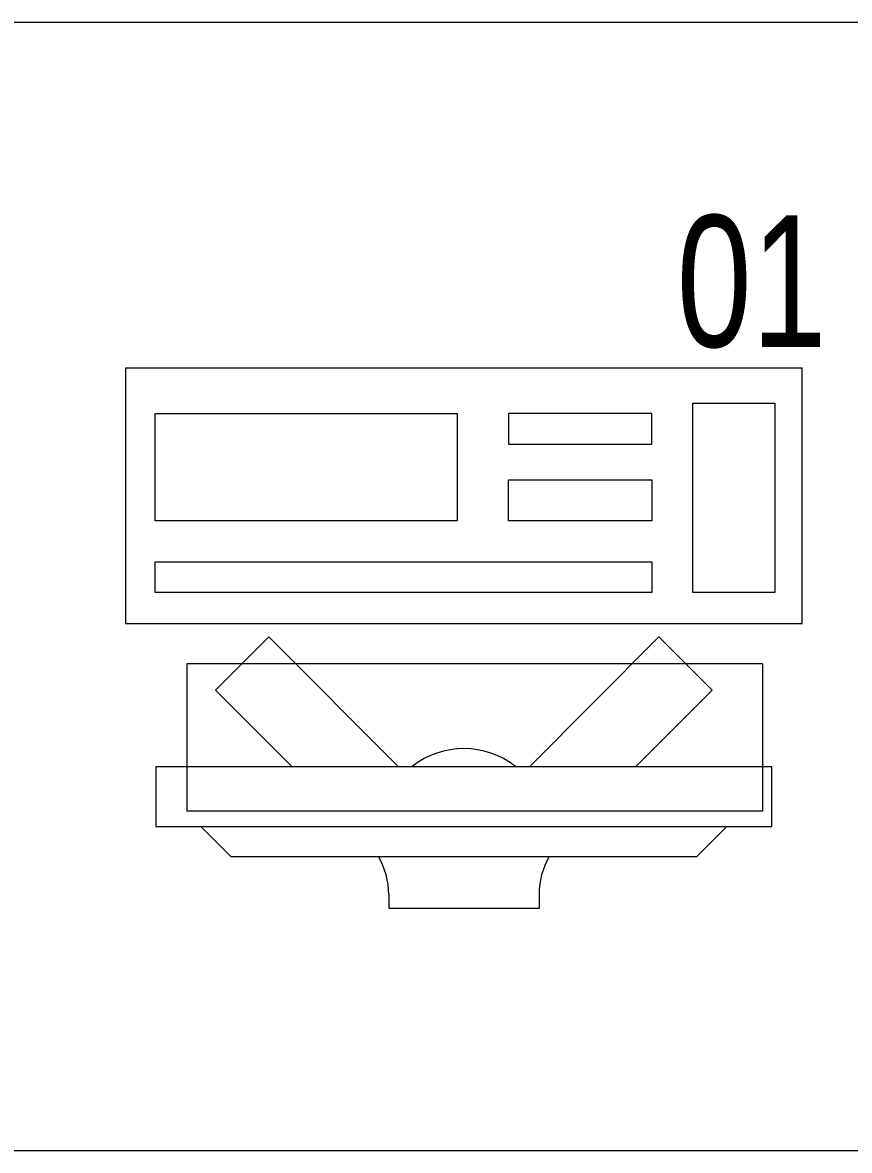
# Model space of a CAD drawing. Header units: inches. Extents: x -501855 to 57169, y -29325 to 19878.
# Drawn here: x 28142 to 28693, y -7928 to -7178 of the extents above; entities that cross this region are included whole.
import ezdxf

# ---------------------------------------------------------------- set-up
doc = ezdxf.new("R2010")
doc.units = ezdxf.units.IN
doc.header["$LTSCALE"] = 25
doc.header["$MEASUREMENT"] = 0
doc.linetypes.add('DASHDOT', pattern=[25.4, 12.7, -6.35, 0, -6.35])
doc.layers.get('0').update_dxf_attribs({"color": 8})
for name, color, linetype, lineweight in [('00-Ground Floor$0$72_EGR_EQP_TAG', 142, 'Continuous', 5), ('00-Ground Floor$0$LOADING', 253, 'Continuous', 5), ('E-LITE-CLNG-CNDT', 6, 'DASHDOT', 35)]:
    doc.layers.add(name, color=color, linetype=linetype, lineweight=lineweight)
doc.styles.add('00-Ground Floor$0$X3G_ENTITY_257CFD', font='swisscl.ttf', dxfattribs={"height": 200})

# ---------------------------------------------------------------- blocks, each defined once
blk = doc.blocks.new('00-Ground Floor$0$GF21043-P')
at = {"color": 0}
for p, q in [((0.8, 0.75), (-0.8, 0.75)), ((-0.8, 0), (0.8, 0))]:
    blk.add_line(p, q, dxfattribs=at)
blk = doc.blocks.new('00-Ground Floor$0$ITCWLS1-P')
at = {"layer": '00-Ground Floor$0$LOADING'}
for p, q in [((-0.17, 0.45), (-0.17, 0)), ((-0.17, 0.45), (0, 0.45)), ((0, 0.45), (0, 0)), ((-0.26509, 0.43, 0), (-0.30509, 0.43, 0)), ((-0.30509, 0.43, 0), (-0.30509, 0.02, 0)), ((-0.26509, 0.43, 0), (-0.26509, 0.02, 0)), ((-0.14957, 0.43047), (-0.12914, 0.43047)), ((-0.12914, 0.43047), (-0.12914, 0.40893)), ((-0.197, 0.40939), (-0.295, 0.40939)), ((-0.295, 0.02639), (-0.295, 0.40939)), ((-0.197, 0.02639), (-0.197, 0.40939)), ((-0.32509, 0.38, 0), (-0.30509, 0.4, 0)), ((-0.32509, 0.38, 0), (-0.32509, 0.07, 0)), ((-0.35032, 0.275), (-0.35961, 0.275)), ((-0.35961, 0.175), (-0.35961, 0.275)), ((-0.35032, 0.175), (-0.35961, 0.175)), ((-0.32509, 0.07, 0), (-0.30509, 0.05, 0)), ((-0.197, 0.02639), (-0.295, 0.02639)), ((-0.30509, 0.02, 0), (-0.26509, 0.02, 0)), ((-0.17, 0), (0, 0))]:
    blk.add_line(p, q, dxfattribs=at)
at = {"layer": '00-Ground Floor$0$LOADING', "extrusion": (2.48281e-10, 3.18408e-10, -1)}
for p, q in [((-0.26509, 0.33952), (-0.21443, 0.39019)), ((-0.17907, 0.35483), (-0.21443, 0.39019)), ((-0.26509, 0.26881), (-0.17907, 0.35483))]:
    blk.add_line(p, q, dxfattribs=at)
at = {"layer": '00-Ground Floor$0$LOADING', "extrusion": (2.48281e-10, -3.18408e-10, -1)}
for p, q in [((-0.26509, 0.18119), (-0.17907, 0.09517)), ((-0.26509, 0.11048), (-0.21443, 0.05981)), ((-0.17907, 0.09517), (-0.21443, 0.05981))]:
    blk.add_line(p, q, dxfattribs=at)
at = {"layer": '00-Ground Floor$0$LOADING'}
for points in [[(-0.12914, 0.40893), (-0.12914, 0.09996), (-0.14957, 0.09996), (-0.14957, 0.43047)], [(-0.14957, 0.09997), (-0.14957, 0.09997), (-0.14957, 0.09997), (-0.14957, 0.09997), (-0.14957, 0.09997), (-0.14957, 0.09997), (-0.14957, 0.09997), (-0.14957, 0.09997), (-0.14957, 0.09997)], [(-0.14957, 0.09997), (-0.14957, 0.09997), (-0.14957, 0.09997), (-0.14957, 0.09997), (-0.14957, 0.09997), (-0.14957, 0.09997), (-0.14957, 0.09997), (-0.14957, 0.09997), (-0.14957, 0.09997), (-0.14957, 0.09997), (-0.14957, 0.09997), (-0.14957, 0.09997), (-0.14957, 0.09997), (-0.14957, 0.09997), (-0.14957, 0.09997), (-0.14957, 0.09997), (-0.14957, 0.09997), (-0.14957, 0.09997)], [(-0.14957, 0.09996), (-0.14957, 0.09996), (-0.14957, 0.09996), (-0.14957, 0.09996), (-0.14957, 0.09996), (-0.14957, 0.09996), (-0.14957, 0.09996), (-0.14957, 0.09996), (-0.14957, 0.09996), (-0.14957, 0.09996)], [(-0.14957, 0.09996), (-0.14957, 0.09996), (-0.14957, 0.09996), (-0.14957, 0.09996), (-0.14957, 0.09996), (-0.14957, 0.09996), (-0.14957, 0.09996)], [(-0.14957, 0.09997), (-0.14957, 0.09997), (-0.14957, 0.09997), (-0.14957, 0.09997), (-0.14957, 0.09997), (-0.14957, 0.09997), (-0.14957, 0.09997), (-0.14957, 0.09997), (-0.14957, 0.09997), (-0.14957, 0.09997)], [(-0.14957, 0.09997), (-0.14957, 0.09997), (-0.14957, 0.09997), (-0.14957, 0.09997), (-0.14957, 0.09997), (-0.14957, 0.09997), (-0.14957, 0.09997), (-0.14957, 0.09997), (-0.14957, 0.09997), (-0.14957, 0.09997), (-0.14957, 0.09997), (-0.14957, 0.09997), (-0.14957, 0.09997), (-0.14957, 0.09997), (-0.14957, 0.09997)], [(-0.14957, 0.09997), (-0.14957, 0.09997), (-0.14957, 0.09997), (-0.14957, 0.09997), (-0.14957, 0.09997), (-0.14957, 0.09997), (-0.14957, 0.09997), (-0.14957, 0.09997), (-0.14957, 0.09997), (-0.14957, 0.09997)], [(-0.14957, 0.09997), (-0.14957, 0.09997), (-0.14957, 0.09997), (-0.14957, 0.09997), (-0.14957, 0.09997), (-0.14957, 0.09997), (-0.14957, 0.09997), (-0.14957, 0.09997), (-0.14957, 0.09997), (-0.14957, 0.09997)], [(-0.14957, 0.09996), (-0.14957, 0.09996), (-0.14957, 0.09996), (-0.14957, 0.09996), (-0.14957, 0.09996), (-0.14957, 0.09996), (-0.14957, 0.09996), (-0.14957, 0.09996), (-0.14957, 0.09996), (-0.14957, 0.09996), (-0.14957, 0.09996), (-0.14957, 0.09996), (-0.14957, 0.09996), (-0.14957, 0.09996), (-0.14957, 0.09996), (-0.14957, 0.09996), (-0.14957, 0.09996), (-0.14957, 0.09996), (-0.14957, 0.09997), (-0.14957, 0.09997), (-0.14957, 0.09997), (-0.14957, 0.09997), (-0.14957, 0.09997), (-0.14957, 0.09997), (-0.14957, 0.09997), (-0.14957, 0.09997), (-0.14957, 0.09997), (-0.14957, 0.09997), (-0.14957, 0.09997), (-0.14957, 0.09997), (-0.14957, 0.09997), (-0.14957, 0.09997), (-0.14956, 0.09997), (-0.14956, 0.09997), (-0.14956, 0.09997), (-0.14956, 0.09996), (-0.14956, 0.09996), (-0.14956, 0.09996), (-0.14956, 0.09996), (-0.14956, 0.09996), (-0.14956, 0.09996), (-0.14956, 0.09996), (-0.14956, 0.09996), (-0.14956, 0.09996), (-0.14956, 0.09996), (-0.14956, 0.09996), (-0.14956, 0.09996), (-0.14956, 0.09996), (-0.14957, 0.09996), (-0.14957, 0.09996), (-0.14957, 0.09996), (-0.14957, 0.09996), (-0.14957, 0.09996), (-0.14957, 0.09996)], [(-0.14957, 0.09996), (-0.14957, 0.09996), (-0.14957, 0.09996), (-0.14957, 0.09996), (-0.14957, 0.09996), (-0.14957, 0.09996), (-0.14957, 0.09996), (-0.14957, 0.09996), (-0.14957, 0.09996), (-0.14957, 0.09996), (-0.14957, 0.09997), (-0.14957, 0.09997), (-0.14957, 0.09997), (-0.14957, 0.09996), (-0.14957, 0.09996), (-0.14957, 0.09996), (-0.14957, 0.09996), (-0.14957, 0.09996), (-0.14957, 0.09996), (-0.14957, 0.09997), (-0.14957, 0.09997), (-0.14957, 0.09997), (-0.14957, 0.09997), (-0.14957, 0.09997), (-0.14957, 0.09997), (-0.14957, 0.09997), (-0.14957, 0.09997), (-0.14957, 0.09997), (-0.14957, 0.09997), (-0.14957, 0.09997), (-0.14957, 0.09997), (-0.14957, 0.09997), (-0.14957, 0.09997), (-0.14957, 0.09997), (-0.14957, 0.09997), (-0.14957, 0.09997), (-0.14957, 0.09997), (-0.14957, 0.09997), (-0.14957, 0.09997), (-0.14957, 0.09997), (-0.14957, 0.09997), (-0.14957, 0.09997), (-0.14957, 0.09997), (-0.14957, 0.09997), (-0.14957, 0.09997), (-0.14957, 0.09997), (-0.14957, 0.09997), (-0.14957, 0.09997), (-0.14957, 0.09997), (-0.14957, 0.09997), (-0.14957, 0.09997), (-0.14957, 0.09997), (-0.14957, 0.09997), (-0.14957, 0.09997), (-0.14957, 0.09997), (-0.14957, 0.09997), (-0.14957, 0.09997), (-0.14957, 0.09997), (-0.14957, 0.09997), (-0.14957, 0.09997), (-0.14957, 0.09997), (-0.14957, 0.09997), (-0.14957, 0.09997), (-0.14957, 0.09997), (-0.14957, 0.09997), (-0.14957, 0.09997), (-0.14957, 0.09997), (-0.14957, 0.09997), (-0.14957, 0.09997), (-0.14957, 0.09997), (-0.14957, 0.09997), (-0.14957, 0.09997), (-0.14957, 0.09997), (-0.14957, 0.09997), (-0.14957, 0.09997), (-0.14957, 0.09997), (-0.14957, 0.09997), (-0.14957, 0.09997), (-0.14957, 0.09997), (-0.14957, 0.09997), (-0.14956, 0.09997), (-0.14957, 0.09997), (-0.14957, 0.09997), (-0.14957, 0.09997), (-0.14957, 0.09997), (-0.14956, 0.09997), (-0.14957, 0.09997), (-0.14957, 0.09997), (-0.14957, 0.09997), (-0.14957, 0.09997), (-0.14957, 0.09997), (-0.14957, 0.09997), (-0.14957, 0.09997), (-0.14957, 0.09997), (-0.14957, 0.09997), (-0.14957, 0.09997), (-0.14956, 0.09997), (-0.14957, 0.09996), (-0.14957, 0.09996), (-0.14957, 0.09996), (-0.14956, 0.09996), (-0.14957, 0.09996), (-0.14957, 0.09996), (-0.14957, 0.09996), (-0.14957, 0.09996), (-0.14957, 0.09996), (-0.14957, 0.09996), (-0.14957, 0.09996), (-0.14957, 0.09996), (-0.14957, 0.09996), (-0.14957, 0.09996)], [(-0.14957, 0.09996), (-0.14957, 0.09996), (-0.14957, 0.09996), (-0.14957, 0.09996), (-0.14957, 0.09996), (-0.14957, 0.09996), (-0.14957, 0.09996), (-0.14957, 0.09996)], [(-0.14957, 0.09996), (-0.14957, 0.09996), (-0.14957, 0.09996), (-0.14957, 0.09996), (-0.14957, 0.09996), (-0.14957, 0.09996), (-0.14957, 0.09996), (-0.14957, 0.09996), (-0.14957, 0.09996), (-0.14957, 0.09996), (-0.14957, 0.09996), (-0.14957, 0.09996), (-0.14957, 0.09996), (-0.14957, 0.09996), (-0.14957, 0.09996), (-0.14957, 0.09996), (-0.14957, 0.09996), (-0.14957, 0.09996), (-0.14957, 0.09996), (-0.14957, 0.09996), (-0.14957, 0.09996), (-0.14957, 0.09996), (-0.14957, 0.09996), (-0.14957, 0.09996), (-0.14957, 0.09996), (-0.14957, 0.09996), (-0.14957, 0.09996), (-0.14957, 0.09996), (-0.14957, 0.09996), (-0.14957, 0.09996), (-0.14957, 0.09996), (-0.14957, 0.09996), (-0.14957, 0.09996), (-0.14957, 0.09996), (-0.14957, 0.09996), (-0.14957, 0.09996), (-0.14957, 0.09996), (-0.14957, 0.09996), (-0.14957, 0.09996), (-0.14957, 0.09996), (-0.14957, 0.09996), (-0.14957, 0.09996), (-0.14957, 0.09996), (-0.14957, 0.09996), (-0.14957, 0.09996), (-0.14957, 0.09996), (-0.14957, 0.09996), (-0.14957, 0.09996), (-0.14956, 0.09996), (-0.14956, 0.09996), (-0.14956, 0.09996), (-0.14956, 0.09996), (-0.14957, 0.09996), (-0.14957, 0.09996), (-0.14957, 0.09996), (-0.14957, 0.09996), (-0.14957, 0.09996), (-0.14957, 0.09996), (-0.14956, 0.09996), (-0.14957, 0.09996), (-0.14957, 0.09996), (-0.14957, 0.09996), (-0.14957, 0.09996), (-0.14957, 0.09996), (-0.14957, 0.09996), (-0.14957, 0.09996), (-0.14957, 0.09996), (-0.14957, 0.09996), (-0.14957, 0.09996), (-0.14956, 0.09996), (-0.14956, 0.09996), (-0.14957, 0.09996), (-0.14957, 0.09996), (-0.14957, 0.09996), (-0.14957, 0.09996), (-0.14957, 0.09996), (-0.14957, 0.09996), (-0.14957, 0.09996), (-0.14957, 0.09996), (-0.14957, 0.09996), (-0.14957, 0.09996), (-0.14957, 0.09996), (-0.14957, 0.09996), (-0.14957, 0.09996), (-0.14957, 0.09996), (-0.14957, 0.09996), (-0.14957, 0.09996), (-0.14957, 0.09996), (-0.14957, 0.09996)], [(-0.14957, 0.09996), (-0.14957, 0.09996), (-0.14957, 0.09996), (-0.14957, 0.09996), (-0.14957, 0.09996), (-0.14957, 0.09996), (-0.14957, 0.09996), (-0.14957, 0.09996), (-0.14957, 0.09996), (-0.14957, 0.09996), (-0.14957, 0.09996), (-0.14957, 0.09996)], [(-0.14957, 0.09996), (-0.14957, 0.09996), (-0.14956, 0.09996), (-0.14956, 0.09996), (-0.14956, 0.09996), (-0.14956, 0.09996), (-0.14957, 0.09996)], [(-0.14957, 0.09996), (-0.14957, 0.09996), (-0.14957, 0.09996), (-0.14957, 0.09996), (-0.14957, 0.09996), (-0.14957, 0.09996), (-0.14957, 0.09996), (-0.14957, 0.09996), (-0.14957, 0.09996), (-0.14956, 0.09996), (-0.14956, 0.09996), (-0.14956, 0.09996), (-0.14956, 0.09996), (-0.14956, 0.09996), (-0.14956, 0.09996), (-0.14956, 0.09996), (-0.14957, 0.09996)]]:
    blk.add_lwpolyline(points, dxfattribs=at)
for points in [[(-0.1019, 0.43047), (-0.03039, 0.43047), (-0.03039, 0.22944), (-0.1019, 0.22944)], [(-0.1019, 0.19536), (-0.07466, 0.19536), (-0.07466, 0.09996), (-0.1019, 0.09996)], [(-0.03039, 0.19536), (-0.05082, 0.19536), (-0.05082, 0.09996), (-0.03039, 0.09996)], [(-0.14956, 0.09996), (-0.14956, 0.09996), (-0.14956, 0.09996), (-0.14956, 0.09996), (-0.14956, 0.09996), (-0.14956, 0.09996), (-0.14956, 0.09996), (-0.14956, 0.09996), (-0.14957, 0.09996), (-0.14957, 0.09996), (-0.14957, 0.09996), (-0.14957, 0.09996), (-0.14957, 0.09996), (-0.14957, 0.09996), (-0.14957, 0.09996), (-0.14957, 0.09996), (-0.14957, 0.09996), (-0.14957, 0.09996), (-0.14957, 0.09996), (-0.14957, 0.09996), (-0.14957, 0.09996), (-0.14957, 0.09996), (-0.14957, 0.09996), (-0.14957, 0.09996), (-0.14957, 0.09996), (-0.14957, 0.09996), (-0.14957, 0.09996), (-0.14957, 0.09996), (-0.14957, 0.09996), (-0.14957, 0.09996), (-0.14957, 0.09996), (-0.14957, 0.09996), (-0.14957, 0.09996), (-0.14957, 0.09996), (-0.14957, 0.09996), (-0.14957, 0.09996), (-0.14957, 0.09996), (-0.14957, 0.09996), (-0.14957, 0.09996), (-0.14957, 0.09996), (-0.14957, 0.09996), (-0.14957, 0.09996), (-0.14957, 0.09996), (-0.14957, 0.09996), (-0.14957, 0.09996), (-0.14957, 0.09996), (-0.14957, 0.09996), (-0.14957, 0.09996), (-0.14957, 0.09996), (-0.14957, 0.09996), (-0.14957, 0.09996), (-0.14957, 0.09996), (-0.14957, 0.09996), (-0.14957, 0.09996), (-0.14957, 0.09996), (-0.14957, 0.09996), (-0.14957, 0.09996), (-0.14956, 0.09996), (-0.14956, 0.09996), (-0.14956, 0.09996), (-0.14956, 0.09996), (-0.14956, 0.09996), (-0.14956, 0.09996), (-0.14956, 0.09996), (-0.14956, 0.09996), (-0.14956, 0.09996), (-0.14956, 0.09996), (-0.14956, 0.09996), (-0.14956, 0.09996), (-0.14956, 0.09996), (-0.14956, 0.09996), (-0.14956, 0.09996), (-0.14956, 0.09996), (-0.14956, 0.09996), (-0.14956, 0.09996), (-0.14956, 0.09996), (-0.14956, 0.09996), (-0.14956, 0.09996), (-0.14956, 0.09996), (-0.14956, 0.09996), (-0.14956, 0.09996), (-0.14956, 0.09996), (-0.14956, 0.09996), (-0.14956, 0.09996), (-0.14956, 0.09996), (-0.14956, 0.09996), (-0.14956, 0.09996), (-0.14956, 0.09996), (-0.14956, 0.09996), (-0.14957, 0.09996), (-0.14957, 0.09996), (-0.14957, 0.09996), (-0.14957, 0.09996), (-0.14957, 0.09996), (-0.14957, 0.09996), (-0.14957, 0.09996), (-0.14957, 0.09996), (-0.14957, 0.09996), (-0.14957, 0.09996), (-0.14957, 0.09996), (-0.14957, 0.09996), (-0.14957, 0.09996), (-0.14957, 0.09996), (-0.14957, 0.09996), (-0.14957, 0.09996), (-0.14957, 0.09996), (-0.14957, 0.09996), (-0.14957, 0.09996), (-0.14957, 0.09996), (-0.14957, 0.09996), (-0.14957, 0.09996), (-0.14957, 0.09996), (-0.14957, 0.09996), (-0.14957, 0.09996), (-0.14957, 0.09996), (-0.14957, 0.09996), (-0.14957, 0.09996), (-0.14957, 0.09996), (-0.14957, 0.09996), (-0.14957, 0.09996), (-0.14957, 0.09996), (-0.14957, 0.09996), (-0.14957, 0.09996), (-0.14957, 0.09996), (-0.14957, 0.09996), (-0.14957, 0.09996), (-0.14957, 0.09996), (-0.14957, 0.09996), (-0.14957, 0.09996), (-0.14957, 0.09996), (-0.14957, 0.09996), (-0.14957, 0.09996), (-0.14957, 0.09996), (-0.14957, 0.09996), (-0.14957, 0.09996), (-0.14957, 0.09996), (-0.14957, 0.09996), (-0.14957, 0.09996), (-0.14957, 0.09996), (-0.14957, 0.09996), (-0.14957, 0.09996), (-0.14957, 0.09996), (-0.14957, 0.09996), (-0.14957, 0.09996), (-0.14957, 0.09996), (-0.14957, 0.09996), (-0.14957, 0.09996), (-0.14957, 0.09996), (-0.14957, 0.09996), (-0.14957, 0.09996), (-0.14957, 0.09996), (-0.14957, 0.09996), (-0.14957, 0.09996), (-0.14957, 0.09996), (-0.14956, 0.09996), (-0.14956, 0.09996), (-0.14956, 0.09996), (-0.14956, 0.09996), (-0.14956, 0.09996), (-0.14956, 0.09996), (-0.14956, 0.09996), (-0.14956, 0.09996), (-0.14956, 0.09996), (-0.14956, 0.09996), (-0.14956, 0.09996), (-0.14956, 0.09996), (-0.14956, 0.09996), (-0.14956, 0.09996), (-0.14956, 0.09996), (-0.14956, 0.09996), (-0.14956, 0.09996), (-0.14956, 0.09996), (-0.14956, 0.09996), (-0.14956, 0.09996), (-0.14956, 0.09996), (-0.14956, 0.09996), (-0.14956, 0.09996), (-0.14956, 0.09996), (-0.14956, 0.09996), (-0.14956, 0.09996), (-0.14956, 0.09996), (-0.14956, 0.09996), (-0.14956, 0.09996), (-0.14956, 0.09996), (-0.14956, 0.09996), (-0.14956, 0.09996), (-0.14956, 0.09996), (-0.14956, 0.09996), (-0.14956, 0.09996), (-0.14956, 0.09996), (-0.14956, 0.09996), (-0.14956, 0.09996), (-0.14956, 0.09996), (-0.14956, 0.09996), (-0.14956, 0.09996), (-0.14956, 0.09996), (-0.14956, 0.09996), (-0.14956, 0.09996), (-0.14956, 0.09996), (-0.14956, 0.09996), (-0.14956, 0.09996), (-0.14957, 0.09996), (-0.14957, 0.09996), (-0.14957, 0.09996), (-0.14957, 0.09996), (-0.14957, 0.09996), (-0.14957, 0.09996), (-0.14957, 0.09996), (-0.14957, 0.09996), (-0.14957, 0.09996), (-0.14957, 0.09996), (-0.14957, 0.09996), (-0.14957, 0.09996), (-0.14957, 0.09996), (-0.14957, 0.09996), (-0.14957, 0.09996), (-0.14957, 0.09996), (-0.14957, 0.09996), (-0.14957, 0.09996), (-0.14957, 0.09996), (-0.14957, 0.09996), (-0.14957, 0.09996), (-0.14957, 0.09996), (-0.14957, 0.09996), (-0.14957, 0.09996), (-0.14957, 0.09996), (-0.14957, 0.09996), (-0.14957, 0.09996), (-0.14957, 0.09996), (-0.14957, 0.09996), (-0.14957, 0.09996), (-0.14957, 0.09996), (-0.14957, 0.09996), (-0.14957, 0.09996), (-0.14957, 0.09996), (-0.14956, 0.09996), (-0.14956, 0.09996), (-0.14956, 0.09996), (-0.14956, 0.09996), (-0.14956, 0.09996), (-0.14956, 0.09996), (-0.14956, 0.09996), (-0.14956, 0.09996), (-0.14956, 0.09996), (-0.14956, 0.09996), (-0.14956, 0.09996), (-0.14956, 0.09996), (-0.14956, 0.09996), (-0.14956, 0.09996), (-0.14956, 0.09996), (-0.14956, 0.09996), (-0.14956, 0.09996), (-0.14956, 0.09996), (-0.14956, 0.09996), (-0.14956, 0.09996), (-0.14956, 0.09996), (-0.14956, 0.09996), (-0.14956, 0.09996), (-0.14956, 0.09996), (-0.14956, 0.09996), (-0.14956, 0.09996), (-0.14956, 0.09996), (-0.14956, 0.09996), (-0.14956, 0.09996), (-0.14956, 0.09996), (-0.14956, 0.09996), (-0.14956, 0.09996), (-0.14956, 0.09996), (-0.14956, 0.09996), (-0.14956, 0.09996), (-0.14956, 0.09996), (-0.14956, 0.09996), (-0.14956, 0.09996), (-0.14956, 0.09996), (-0.14956, 0.09996), (-0.14956, 0.09996), (-0.14956, 0.09996)], [(-0.14957, 0.09996), (-0.14957, 0.09996), (-0.14957, 0.09996), (-0.14957, 0.09996), (-0.14957, 0.09996), (-0.14957, 0.09996), (-0.14957, 0.09996), (-0.14957, 0.09996), (-0.14957, 0.09996), (-0.14957, 0.09996), (-0.14957, 0.09996), (-0.14957, 0.09996), (-0.14957, 0.09996), (-0.14957, 0.09996), (-0.14957, 0.09996), (-0.14957, 0.09996), (-0.14957, 0.09996), (-0.14957, 0.09996), (-0.14957, 0.09996), (-0.14957, 0.09996), (-0.14957, 0.09996), (-0.14957, 0.09996), (-0.14957, 0.09996), (-0.14957, 0.09996), (-0.14957, 0.09996), (-0.14957, 0.09996), (-0.14957, 0.09996), (-0.14957, 0.09996), (-0.14957, 0.09996), (-0.14957, 0.09996), (-0.14957, 0.09996), (-0.14957, 0.09996), (-0.14957, 0.09996), (-0.14957, 0.09996), (-0.14957, 0.09996), (-0.14957, 0.09996), (-0.14957, 0.09996), (-0.14957, 0.09996), (-0.14957, 0.09996), (-0.14957, 0.09996), (-0.14957, 0.09996), (-0.14957, 0.09996), (-0.14957, 0.09996), (-0.14957, 0.09996), (-0.14957, 0.09996), (-0.14957, 0.09996), (-0.14957, 0.09996), (-0.14957, 0.09996), (-0.14957, 0.09996), (-0.14957, 0.09996), (-0.14957, 0.09996), (-0.14957, 0.09996), (-0.14957, 0.09996), (-0.14957, 0.09996), (-0.14957, 0.09996), (-0.14957, 0.09996), (-0.14957, 0.09996), (-0.14957, 0.09996), (-0.14957, 0.09996), (-0.14957, 0.09996), (-0.14957, 0.09996), (-0.14957, 0.09996), (-0.14957, 0.09996), (-0.14957, 0.09996), (-0.14957, 0.09996), (-0.14957, 0.09996), (-0.14957, 0.09996), (-0.14957, 0.09996), (-0.14957, 0.09996), (-0.14957, 0.09996), (-0.14957, 0.09996), (-0.14957, 0.09996), (-0.14957, 0.09996), (-0.14957, 0.09996), (-0.14957, 0.09996), (-0.14957, 0.09996), (-0.14957, 0.09996), (-0.14957, 0.09996), (-0.14957, 0.09996), (-0.14957, 0.09996), (-0.14957, 0.09996), (-0.14957, 0.09996), (-0.14957, 0.09996), (-0.14957, 0.09996), (-0.14957, 0.09996), (-0.14957, 0.09996), (-0.14957, 0.09996), (-0.14957, 0.09996), (-0.14957, 0.09996), (-0.14957, 0.09996), (-0.14957, 0.09996), (-0.14957, 0.09996), (-0.14957, 0.09996), (-0.14957, 0.09996), (-0.14957, 0.09996), (-0.14957, 0.09996), (-0.14957, 0.09996), (-0.14957, 0.09996), (-0.14957, 0.09996), (-0.14957, 0.09996), (-0.14957, 0.09996), (-0.14957, 0.09996), (-0.14957, 0.09996), (-0.14957, 0.09996), (-0.14957, 0.09996), (-0.14957, 0.09996), (-0.14957, 0.09996), (-0.14957, 0.09996), (-0.14957, 0.09996), (-0.14957, 0.09996), (-0.14957, 0.09996), (-0.14957, 0.09996), (-0.14957, 0.09996), (-0.14957, 0.09996), (-0.14957, 0.09996), (-0.14957, 0.09996), (-0.14957, 0.09996), (-0.14957, 0.09996), (-0.14957, 0.09996), (-0.14957, 0.09996), (-0.14957, 0.09996), (-0.14957, 0.09996), (-0.14957, 0.09996), (-0.14957, 0.09996), (-0.14957, 0.09996), (-0.14957, 0.09996), (-0.14957, 0.09996), (-0.14957, 0.09996), (-0.14957, 0.09996), (-0.14957, 0.09996), (-0.14957, 0.09996), (-0.14957, 0.09996), (-0.14957, 0.09996), (-0.14957, 0.09996), (-0.14957, 0.09996), (-0.14957, 0.09996), (-0.14957, 0.09996), (-0.14957, 0.09996), (-0.14957, 0.09996), (-0.14957, 0.09996), (-0.14957, 0.09996), (-0.14957, 0.09996), (-0.14957, 0.09996), (-0.14957, 0.09996), (-0.14957, 0.09996), (-0.14957, 0.09996), (-0.14957, 0.09996), (-0.14957, 0.09996), (-0.14957, 0.09996), (-0.14957, 0.09996), (-0.14957, 0.09996), (-0.14957, 0.09996), (-0.14957, 0.09996), (-0.14957, 0.09996), (-0.14957, 0.09996), (-0.14957, 0.09996), (-0.14957, 0.09996), (-0.14957, 0.09996), (-0.14957, 0.09996), (-0.14957, 0.09996), (-0.14957, 0.09996), (-0.14957, 0.09996), (-0.14957, 0.09996), (-0.14957, 0.09996), (-0.14957, 0.09996), (-0.14957, 0.09996), (-0.14957, 0.09996), (-0.14957, 0.09996), (-0.14957, 0.09996), (-0.14957, 0.09996), (-0.14957, 0.09996), (-0.14957, 0.09996), (-0.14957, 0.09996), (-0.14957, 0.09996), (-0.14957, 0.09996), (-0.14957, 0.09996), (-0.14957, 0.09996), (-0.14957, 0.09996), (-0.14957, 0.09996), (-0.14957, 0.09996), (-0.14957, 0.09996), (-0.14957, 0.09996), (-0.14957, 0.09996), (-0.14957, 0.09996), (-0.14957, 0.09996), (-0.14957, 0.09996), (-0.14957, 0.09996), (-0.14957, 0.09996), (-0.14957, 0.09996), (-0.14957, 0.09996), (-0.14957, 0.09996), (-0.14957, 0.09996), (-0.14957, 0.09996), (-0.14957, 0.09996), (-0.14957, 0.09996), (-0.14957, 0.09996), (-0.14957, 0.09996), (-0.14957, 0.09996), (-0.14957, 0.09996), (-0.14957, 0.09996), (-0.14957, 0.09996), (-0.14957, 0.09996), (-0.14957, 0.09996), (-0.14957, 0.09996), (-0.14957, 0.09996), (-0.14957, 0.09996), (-0.14957, 0.09996), (-0.14957, 0.09996), (-0.14957, 0.09996), (-0.14957, 0.09996), (-0.14957, 0.09996), (-0.14957, 0.09996), (-0.14957, 0.09996), (-0.14957, 0.09996)], [(-0.14957, 0.09996), (-0.14957, 0.09996), (-0.14957, 0.09996), (-0.14957, 0.09996), (-0.14957, 0.09996), (-0.14957, 0.09996), (-0.14957, 0.09996), (-0.14957, 0.09996), (-0.14957, 0.09996), (-0.14957, 0.09996), (-0.14957, 0.09996), (-0.14957, 0.09996), (-0.14957, 0.09996), (-0.14957, 0.09996), (-0.14957, 0.09996), (-0.14957, 0.09996), (-0.14957, 0.09996), (-0.14957, 0.09996), (-0.14957, 0.09996), (-0.14957, 0.09996), (-0.14957, 0.09996), (-0.14957, 0.09996), (-0.14957, 0.09996), (-0.14957, 0.09996), (-0.14957, 0.09996), (-0.14957, 0.09996), (-0.14957, 0.09996), (-0.14957, 0.09996), (-0.14957, 0.09996), (-0.14957, 0.09996), (-0.14957, 0.09996), (-0.14957, 0.09996), (-0.14957, 0.09996), (-0.14957, 0.09996), (-0.14957, 0.09996), (-0.14957, 0.09996), (-0.14957, 0.09996), (-0.14957, 0.09996), (-0.14957, 0.09996), (-0.14957, 0.09996), (-0.14957, 0.09996), (-0.14957, 0.09996), (-0.14957, 0.09996), (-0.14957, 0.09996), (-0.14957, 0.09996), (-0.14957, 0.09996), (-0.14957, 0.09996), (-0.14957, 0.09996), (-0.14957, 0.09996), (-0.14957, 0.09996), (-0.14957, 0.09996), (-0.14957, 0.09996), (-0.14957, 0.09996), (-0.14957, 0.09996), (-0.14957, 0.09996), (-0.14957, 0.09996), (-0.14957, 0.09996), (-0.14957, 0.09996), (-0.14957, 0.09996), (-0.14957, 0.09996), (-0.14957, 0.09996), (-0.14957, 0.09996), (-0.14957, 0.09996), (-0.14957, 0.09996), (-0.14957, 0.09996), (-0.14957, 0.09996), (-0.14957, 0.09996), (-0.14957, 0.09996), (-0.14957, 0.09996), (-0.14957, 0.09996), (-0.14957, 0.09996), (-0.14957, 0.09996), (-0.14957, 0.09996), (-0.14957, 0.09996), (-0.14957, 0.09996), (-0.14957, 0.09996), (-0.14957, 0.09996), (-0.14957, 0.09996), (-0.14957, 0.09996), (-0.14957, 0.09996), (-0.14957, 0.09996), (-0.14957, 0.09996), (-0.14957, 0.09996), (-0.14957, 0.09996), (-0.14957, 0.09996), (-0.14957, 0.09996), (-0.14957, 0.09996), (-0.14957, 0.09996), (-0.14957, 0.09996), (-0.14957, 0.09996), (-0.14957, 0.09996), (-0.14957, 0.09996), (-0.14957, 0.09996), (-0.14957, 0.09996), (-0.14957, 0.09996), (-0.14957, 0.09996), (-0.14957, 0.09996), (-0.14957, 0.09996), (-0.14957, 0.09996), (-0.14957, 0.09996), (-0.14957, 0.09996), (-0.14957, 0.09996), (-0.14957, 0.09996), (-0.14957, 0.09996), (-0.14957, 0.09996), (-0.14957, 0.09996), (-0.14957, 0.09996), (-0.14957, 0.09996), (-0.14957, 0.09996), (-0.14957, 0.09996), (-0.14957, 0.09996), (-0.14957, 0.09996), (-0.14957, 0.09996), (-0.14957, 0.09996), (-0.14957, 0.09996), (-0.14957, 0.09996), (-0.14957, 0.09996), (-0.14957, 0.09996), (-0.14957, 0.09996), (-0.14957, 0.09996), (-0.14957, 0.09996), (-0.14957, 0.09996), (-0.14957, 0.09996), (-0.14957, 0.09996), (-0.14957, 0.09996), (-0.14957, 0.09996), (-0.14957, 0.09996), (-0.14957, 0.09996), (-0.14957, 0.09996), (-0.14957, 0.09996), (-0.14957, 0.09996), (-0.14957, 0.09996), (-0.14957, 0.09996), (-0.14957, 0.09996), (-0.14957, 0.09996), (-0.14957, 0.09996), (-0.14957, 0.09996), (-0.14957, 0.09996), (-0.14957, 0.09996), (-0.14957, 0.09996), (-0.14957, 0.09996), (-0.14957, 0.09996), (-0.14957, 0.09996), (-0.14957, 0.09996), (-0.14957, 0.09996), (-0.14957, 0.09996), (-0.14957, 0.09996), (-0.14957, 0.09996), (-0.14957, 0.09996), (-0.14957, 0.09996), (-0.14957, 0.09996), (-0.14957, 0.09996), (-0.14957, 0.09996), (-0.14957, 0.09996), (-0.14957, 0.09996), (-0.14957, 0.09996), (-0.14957, 0.09996), (-0.14957, 0.09996), (-0.14957, 0.09996), (-0.14957, 0.09996), (-0.14957, 0.09996), (-0.14957, 0.09996), (-0.14957, 0.09996), (-0.14957, 0.09996), (-0.14957, 0.09996), (-0.14957, 0.09996), (-0.14957, 0.09996), (-0.14957, 0.09996), (-0.14957, 0.09996), (-0.14957, 0.09996), (-0.14957, 0.09996), (-0.14957, 0.09996), (-0.14957, 0.09996), (-0.14957, 0.09996), (-0.14957, 0.09996), (-0.14957, 0.09996), (-0.14957, 0.09996), (-0.14957, 0.09996), (-0.14957, 0.09996), (-0.14957, 0.09996), (-0.14957, 0.09996), (-0.14957, 0.09996), (-0.14957, 0.09996), (-0.14957, 0.09996), (-0.14957, 0.09996), (-0.14957, 0.09996), (-0.14957, 0.09996), (-0.14957, 0.09996), (-0.14957, 0.09996), (-0.14957, 0.09996), (-0.14957, 0.09996), (-0.14957, 0.09996), (-0.14957, 0.09996), (-0.14957, 0.09996), (-0.14957, 0.09996), (-0.14957, 0.09996), (-0.14957, 0.09996), (-0.14957, 0.09996), (-0.14957, 0.09996), (-0.14957, 0.09996), (-0.14957, 0.09996), (-0.14957, 0.09996), (-0.14957, 0.09996), (-0.14957, 0.09996), (-0.14957, 0.09996), (-0.14957, 0.09996), (-0.14957, 0.09996), (-0.14957, 0.09996), (-0.14957, 0.09996), (-0.14957, 0.09996), (-0.14957, 0.09996), (-0.14957, 0.09996), (-0.14957, 0.09996), (-0.14957, 0.09996), (-0.14957, 0.09996), (-0.14957, 0.09996), (-0.14957, 0.09996), (-0.14957, 0.09996), (-0.14957, 0.09996)], [(-0.14957, 0.0727), (-0.02358, 0.0727), (-0.02358, 0.01818), (-0.14957, 0.01818)]]:
    blk.add_lwpolyline(points, close=True, dxfattribs=at)
for centre, radius, start, end in [((-0.35032, 0.325), 0.05, 270, 300.30934), ((-0.3089, 0.225), 0.05564, 321.94311, 38.05689), ((-0.35032, 0.125), 0.05, 59.69066, 90)]:
    blk.add_arc(centre, radius, start, end, dxfattribs=at)
blk = doc.blocks.new('00-Ground Floor')
at = {"layer": '00-Ground Floor$0$LOADING', "extrusion": (2.24019e-05, 2.35417e-18, 1), "xscale": 1000, "yscale": 1000, "zscale": 1000, "rotation": 180.0000000000001}
blk.add_blockref('00-Ground Floor$0$GF21043-P', (28392.19, -7178.36, 0.62), dxfattribs=at)
at = {"layer": '00-Ground Floor$0$LOADING', "extrusion": (-1.94022e-16, 8.01373e-06, 1), "xscale": 1000.000000000005, "yscale": 1000.000000000005, "zscale": 1000.000000000005, "rotation": 90.00000000646477}
blk.add_blockref('00-Ground Floor$0$ITCWLS1-P', (28660.98, -7407.86, -0.07), dxfattribs=at)
at = {"layer": '00-Ground Floor$0$72_EGR_EQP_TAG', "insert": (28627.46, -7306.52, -0.01), "char_height": 87.473, "attachment_point": 2, "style": '00-Ground Floor$0$X3G_ENTITY_257CFD'}
blk.add_mtext('01', dxfattribs=at)

msp = doc.modelspace()

# ---------------------------------------------------------------- block references
at = {"layer": 'E-LITE-CLNG-CNDT'}
msp.add_blockref('00-Ground Floor', (0, 0), dxfattribs=at)

doc.saveas('drawing.dxf')
